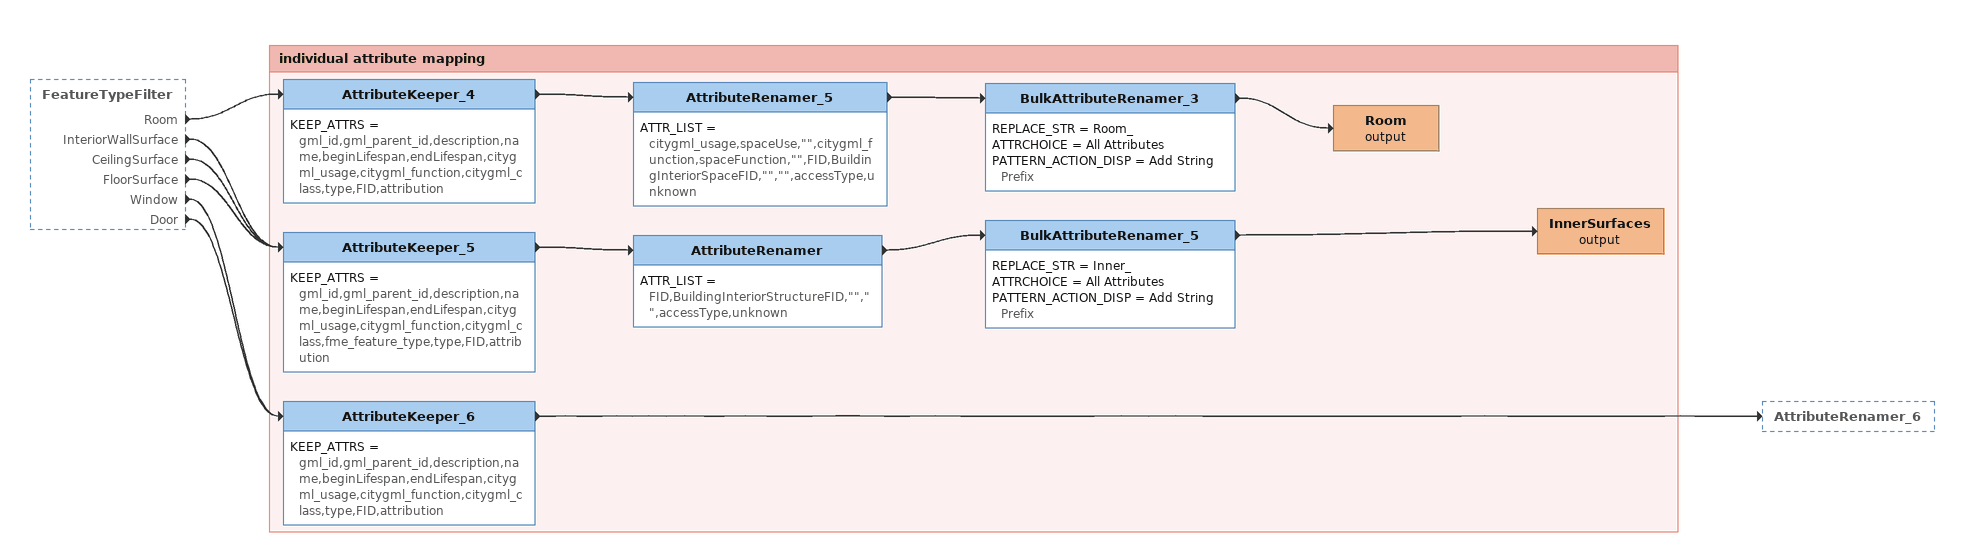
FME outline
FeatureTypeFilter [outside]
    Room -> AttributeKeeper_4
    InteriorWallSurface -> AttributeKeeper_5
    CeilingSurface -> AttributeKeeper_5
    FloorSurface -> AttributeKeeper_5
    Window -> AttributeKeeper_6
    Door -> AttributeKeeper_6

Bookmark: individual attribute mapping
AttributeKeeper_4
    KEEP_ATTRS = gml_id,gml_parent_id,description,name,beginLifespan,endLifespan,citygml_usage,citygml_function,citygml_class,type,FID,attribution
    -> AttributeRenamer_5
AttributeRenamer_5
    ATTR_LIST = citygml_usage,spaceUse,"",citygml_function,spaceFunction,"",FID,BuildingInteriorSpaceFID,"","",accessType,unknown
    -> BulkAttributeRenamer_3
BulkAttributeRenamer_3
    REPLACE_STR = Room_
    ATTRCHOICE = All Attributes
    PATTERN_ACTION_DISP = Add String Prefix
    -> Room (output)
Room (output)
AttributeKeeper_5
    KEEP_ATTRS = gml_id,gml_parent_id,description,name,beginLifespan,endLifespan,citygml_usage,citygml_function,citygml_class,fme_feature_type,type,FID,attribution
    -> AttributeRenamer
AttributeRenamer
    ATTR_LIST = FID,BuildingInteriorStructureFID,"","",accessType,unknown
    -> BulkAttributeRenamer_5
BulkAttributeRenamer_5
    REPLACE_STR = Inner_
    ATTRCHOICE = All Attributes
    PATTERN_ACTION_DISP = Add String Prefix
    -> InnerSurfaces (output)
InnerSurfaces (output)
AttributeKeeper_6
    KEEP_ATTRS = gml_id,gml_parent_id,description,name,beginLifespan,endLifespan,citygml_usage,citygml_function,citygml_class,type,FID,attribution
    -> AttributeRenamer_6
